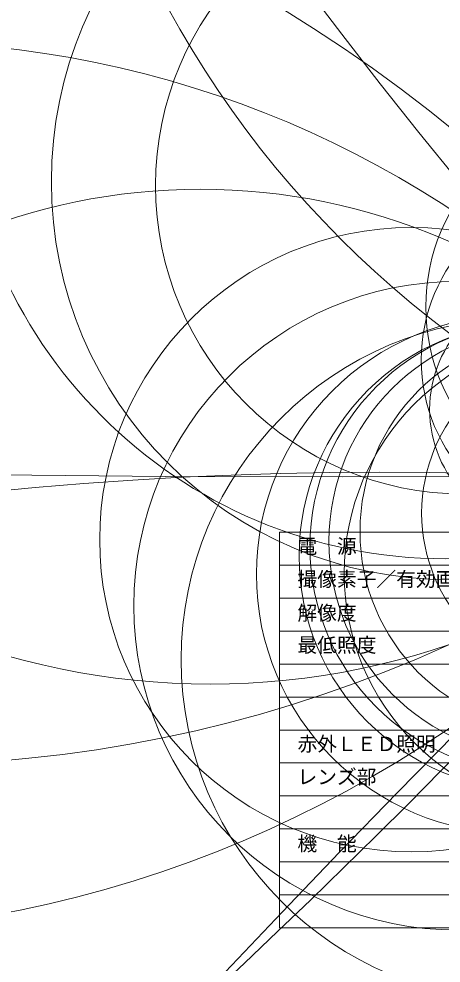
# Model space of a CAD drawing. Units: millimetres, scale not verified. Extents: x -4192 to 4086, y -3596 to 8290.
# Drawn here: x -102.1 to -38, y -61.9 to 81.4 of the extents above; entities that cross this region are included whole.
import ezdxf
from ezdxf.enums import TextEntityAlignment as Align

# ---------------------------------------------------------------- set-up
doc = ezdxf.new("R2010")
doc.units = ezdxf.units.MM
doc.header["$LTSCALE"] = 0.125
doc.layers.add('0-1_MOJI1', color=7, linetype='Continuous')
doc.layers.add('0-2_WAKU', color=1, linetype='Continuous', lineweight=18)
doc.layers.add('0-5_GAIKEI', color=1, linetype='Continuous', lineweight=18)
doc.styles.add('ＭＳ ゴシック', font='')
doc.styles.get('ＭＳ ゴシック').set_extended_font_data('MS Gothic')

msp = doc.modelspace()

# ---------------------------------------------------------------- linework, layer by layer
at = {"layer": '0-2_WAKU', "color": 4}
for p, q in [((-62.5005, 3.5031), (-62.5005, -56.4969)), ((-62.5005, 3.5031), (62.4995, 3.5031)), ((-62.5005, -56.4969), (62.4995, -56.4969))]:
    msp.add_line(p, q, dxfattribs=at)
at = {"layer": '0-2_WAKU'}
for p, q in [((-62.5005, -1.4969), (62.4995, -1.4969)), ((-62.5005, -6.4969), (62.4995, -6.4969)), ((-62.5005, -11.4969), (62.4995, -11.4969)), ((-62.5005, -16.4969), (62.4995, -16.4969)), ((-62.5005, -21.4969), (62.4995, -21.4969)), ((-62.5005, -26.4969), (62.4995, -26.4969)), ((-62.5005, -31.4969), (62.4995, -31.4969)), ((-62.5005, -31.4969), (62.4995, -31.4969)), ((-62.5005, -36.4969), (62.4995, -36.4969)), ((-62.5005, -41.4969), (62.4995, -41.4969)), ((-62.5005, -46.4969), (62.4995, -46.4969)), ((-62.5005, -51.4969), (62.4995, -51.4969))]:
    msp.add_line(p, q, dxfattribs=at)
at = {"layer": '0-5_GAIKEI'}
for centre, radius in [((-52.9951, 4151.0707), 4139.1614), ((-862.8513, 782.3196), 1159.5871), ((573.8909, 559.025), 789.5363), ((1454.8739, -1499.9988), 2095.6488), ((-121.5329, 173.1616), 205.0128), ((54.0133, 155.4175), 151.7877), ((-73.0386, 93.3017), 112.8187), ((-36.7854, 56.719), 60.3805), ((-178.3169, -109.1334), 224.4555), ((-121.8302, -77.6031), 155.5656), ((-74.5424, -38.3056), 93.8577), ((-15.0739, 29.6735), 25.9237), ((-35.4264, -7.6339), 49.2185), ((-26.7094, -2.8633), 39.3192), ((-23.9982, -0.1229), 35.5493), ((-23.5402, 1.2849), 34.3456), ((-22.2125, 2.144), 32.7959), ((-20.0826, 3.6145), 30.2082), ((-15.8267, 6.4252), 25.1084), ((-47.3155, -570.8889), 583.5055)]:
    msp.add_circle(centre, radius, dxfattribs=at)
at = {"layer": '0-5_GAIKEI', "color": 7}
for centre, radius in [((-138.2597, 122.9487), 180.4253), ((-37.2979, 73.2843), 73.7954), ((-34.5365, 56.1262), 46.8034), ((-10.7015, 37.7108), 29.6007), ((-42.4442, 2.3876), 47.3779), ((-21.2191, 22.1409), 18.5028), ((-25.638, -15.8148), 51.8242), ((-16.3883, -2.7345), 36.3092)]:
    msp.add_circle(centre, radius, dxfattribs=at)

# ---------------------------------------------------------------- texts
at = {"layer": '0-1_MOJI1', "style": 'ＭＳ ゴシック'}
for s, p in [('電\u3000源', (-59.795, -0.3718)), ('撮像素子／有効画素数', (-59.795, -5.3683)), ('解像度', (-59.795, -10.4969)), ('最低照度', (-59.795, -15.3649)), ('赤外ＬＥＤ照明', (-59.795, -30.3649)), ('レンズ部', (-59.795, -35.3649)), ('機\u3000能', (-59.795, -45.4969))]:
    msp.add_text(s, height=2.199, dxfattribs=at).set_placement(p, align=Align.BOTTOM_LEFT)

doc.saveas('drawing.dxf')
